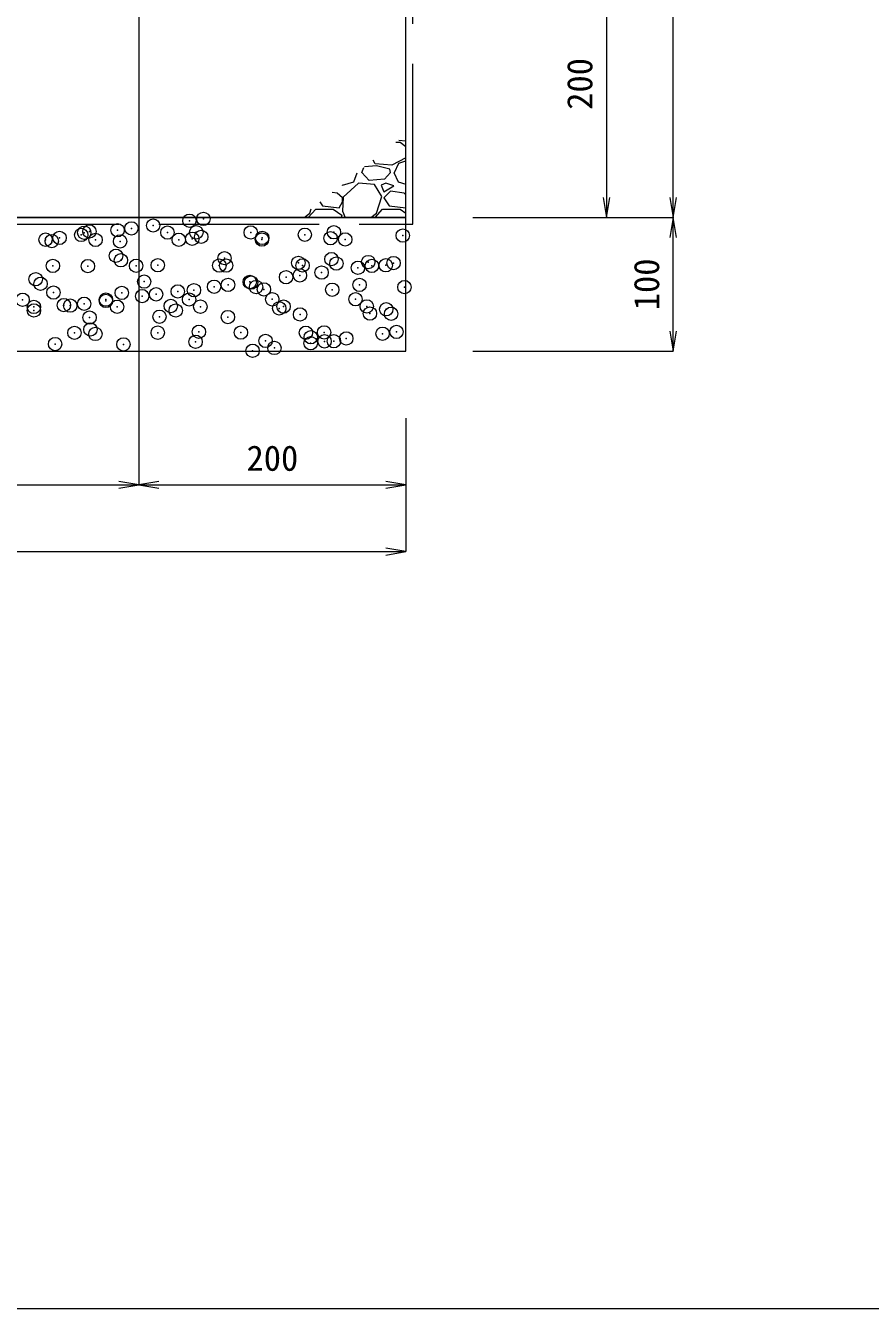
# Model space of a CAD drawing. Units: millimetres at full size, sheet at 1:20. Extents: x 0 to 23340, y -4498 to 8520.
# Drawn here: x 16763 to 17395, y 0 to 960 of the extents above; entities that cross this region are included whole.
import ezdxf
from ezdxf.enums import TextEntityAlignment as Align

# ---------------------------------------------------------------- set-up
doc = ezdxf.new("R2010")
doc.units = ezdxf.units.MM
doc.header["$LTSCALE"] = 20
doc.header["$PDMODE"] = 32
doc.header["$PDSIZE"] = 10
doc.linetypes.add('DASHED', pattern=[7.5, 6, -1.5])
for name, color, linetype, lineweight in [('KIJUN', 5, 'Continuous', 5), ('SUNPO', 3, 'Continuous', 13), ('TITLE', 7, 'Continuous', 13), ('ﾊｯﾁﾝｸﾞ', 7, 'Continuous', 5)]:
    doc.layers.add(name, color=color, linetype=linetype, lineweight=lineweight)
doc.styles.add('ＭＳ ゴシック', font='')
doc.styles.get('ＭＳ ゴシック').set_extended_font_data('MS Gothic')

# ---------------------------------------------------------------- blocks, each defined once
blk = doc.blocks.new('open_arrow')
at = {"color": 0, "linetype": 'Continuous', "lineweight": -2}
blk.add_lwpolyline([(7.5, 1.25), (0, 0), (7.5, -1.25)], dxfattribs=at)

msp = doc.modelspace()

# ---------------------------------------------------------------- linework, layer by layer
at = {"layer": 'KIJUN', "color": 7, "linetype": 'DASHED', "lineweight": 13}
msp.add_lwpolyline([(16317.48, 1721.2), (16112.48, 1721.2), (16112.48, 811.2), (17052.48, 811.2), (17052.48, 1721.2), (16847.48, 1721.2)], dxfattribs=at)
at = {"layer": 'KIJUN', "color": 7, "lineweight": 13}
for points in [[(16847.48, 1716.2), (16847.48, 1036.2), (16827.48, 1016.2), (16337.48, 1016.2), (16317.48, 1036.2), (16317.48, 1716.2), (16117.48, 1716.2), (16117.48, 816.2), (17047.48, 816.2), (17047.48, 1716.2)], [(17047.48, 816.2), (16117.48, 816.2), (16117.48, 716.2), (17047.48, 716.2)]]:
    msp.add_lwpolyline(points, close=True, dxfattribs=at)
at = {"layer": 'SUNPO'}
for p, q in [((17247.48, 816.2), (17247.48, 1916.2)), ((17197.48, 1016.2), (17197.48, 816.2)), ((16847.48, 986.2), (16847.48, 616.2)), ((16847.48, 986.2), (16847.48, 616.2)), ((17097.48, 816.2), (17197.48, 816.2)), ((17097.48, 816.2), (17247.48, 816.2)), ((17097.48, 816.2), (17247.48, 816.2)), ((17247.48, 716.2), (17247.48, 816.2)), ((17097.48, 716.2), (17247.48, 716.2)), ((17047.48, 666.2), (17047.48, 616.2)), ((17047.48, 666.2), (17047.48, 566.2)), ((16317.48, 616.2), (16847.48, 616.2)), ((16847.48, 616.2), (17047.48, 616.2)), ((16117.48, 566.2), (17047.48, 566.2))]:
    msp.add_line(p, q, dxfattribs=at)
at = {"layer": 'TITLE', "color": 2}
msp.add_lwpolyline([(15560, 0), (19450, 0), (19450, 2840), (15560, 2840)], close=True, dxfattribs=at)
at = {"layer": 'TITLE'}
for p in [(16885.41, 813.83), (16895.82, 815.2), (16804.4, 803.16), (16806.68, 804.86), (16810.52, 805.83), (16831.57, 806.74), (16841.98, 808.11), (16858.24, 810.25), (16868.96, 804.97), (16890.55, 805.15), (16894.23, 801.77), (16931.25, 805.09), (16971.76, 803.38), (16993.53, 805.2), (17045.04, 802.71), (16777.73, 799.65), (16782.33, 798.64), (16788.15, 801.02), (16815.11, 799.49), (16833.49, 798.39), (16877.4, 799.6), (16887.51, 800.34), (16939.68, 799.71), (16939.86, 801.01), (16991.02, 800.76), (17001.96, 799.83), (16830.42, 787.59), (16834.11, 784.21), (16911.63, 785.82), (16966.9, 782.25), (16991.66, 785.14), (17019.25, 782.92), (17038.19, 782.16), (16783.19, 780.03), (16809.37, 779.89), (16845.48, 780.15), (16861.72, 780.55), (16907.76, 780.26), (16912.88, 780.31), (16968.09, 772.93), (16970.04, 780.37), (16984.35, 775.07), (16995.35, 781.76), (17011.52, 778.65), (17021.93, 780.02), (17032.32, 780.48), (16770.3, 770.04), (16773.99, 766.66), (16851.51, 768.27), (16903.85, 764.47), (16914.26, 765.84), (16930.52, 767.98), (16931.54, 767.58), (16935.23, 764.2), (16957.68, 771.56), (17012.75, 765.81), (17046.3, 764.17), (16760.55, 754.67), (16783.59, 760.1), (16822.83, 754.78), (16822.84, 753.81), (16834.75, 759.86), (16850.01, 757.39), (16860.42, 758.76), (16876.68, 760.9), (16885.12, 754.89), (16888.77, 761.8), (16941.12, 762.47), (16947.4, 755.01), (16992.28, 762.22), (17009.68, 755.12), (16768.98, 749.29), (16769.01, 746.72), (16791.39, 750.72), (16796.17, 750.3), (16806.59, 751.67), (16831.27, 749.41), (16871.42, 750.03), (16875.1, 746.65), (16893.55, 749.52), (16952.63, 748.26), (16955.83, 749.63), (16968.16, 743.72), (17018.12, 749.75), (17020.51, 744.39), (17032.65, 747.57), (17036.34, 744.2), (16810.63, 741.35), (16862.98, 742.02), (16914.14, 741.77), (16799.35, 729.95), (16811.29, 732.48), (16814.98, 729.1), (16861.63, 730.06), (16892.5, 730.71), (16923.91, 730.18), (16972.53, 730.02), (16976.22, 726.64), (16986.19, 730.29), (17002.79, 725.72), (17029.96, 729.29), (17040.37, 730.66), (16784.85, 721.56), (16836.01, 721.32), (16890.03, 723.27), (16932.7, 716.49), (16942.38, 723.93), (16948.96, 718.63), (16976.12, 722.2), (16986.53, 723.58), (16993.54, 723.69)]:
    msp.add_point(p, dxfattribs=at)
at = {"layer": 'ﾊｯﾁﾝｸﾞ'}
for p, q in [((17042.05, 874.15), (17047.48, 873.5)), ((17039.94, 872.5), (17043, 872.5)), ((17043, 872.5), (17047.48, 869.4)), ((17025.5, 855), (17016.39, 854.04)), ((17024.5, 856.5), (17022.94, 859.17)), ((17037, 855.5), (17024.5, 856.5)), ((17035.5, 852.5), (17025.5, 855)), ((17047.48, 860.99), (17037, 855.5)), ((17039, 850), (17042, 857)), ((17042, 857), (17047.48, 858.71)), ((17008.5, 843), (17010.91, 849.74)), ((17014.5, 850), (17015.86, 853.62)), ((17020, 844), (17014.5, 850)), ((17031.5, 845), (17020, 844)), ((17036, 850), (17031.5, 845)), ((17036, 850), (17035.5, 852.5)), ((17038.5, 850), (17041.5, 843)), ((16996, 834.5), (16992.19, 835.07)), ((16999.36, 840.69), (17000, 840.5)), ((17000, 840.5), (17008.5, 843)), ((17012, 842), (17000.5, 831.5)), ((17024, 841), (17012, 842)), ((17029.5, 832), (17024, 841)), ((17032.5, 842), (17029, 840.5)), ((17029, 840.5), (17031, 835.5)), ((17031, 835.5), (17038.5, 840)), ((17036, 836), (17031, 831)), ((17038.5, 840), (17032.5, 842)), ((17046, 834.5), (17036, 836)), ((17041.5, 843), (17047.48, 841.24)), ((16983.06, 827.91), (16985, 825)), ((17000, 831), (16996, 834.5)), ((16997.5, 823.5), (17000, 828)), ((17000.5, 831.5), (17000, 821)), ((17000, 828), (17000, 831)), ((17025.5, 819.5), (17029.5, 832)), ((17031, 831), (17035, 825)), ((17047.48, 833.2), (17046, 834.5)), ((16971.22, 816.2), (16975.5, 819.5)), ((16974.33, 816.2), (16980, 822.5)), ((16975.5, 819.5), (16976.56, 822.82)), ((16980, 822.5), (16993, 822.5)), ((16985, 825), (16997.5, 823.5)), ((16993, 822.5), (16999.5, 818)), ((16999.5, 818), (16998.98, 816.2)), ((17000, 821), (17002.02, 816.2)), ((17021.22, 816.2), (17025.5, 819.5)), ((17024.33, 816.2), (17030, 822.5)), ((17030, 822.5), (17043, 822.5)), ((17035, 825), (17047.48, 823.5)), ((17043, 822.5), (17047.48, 819.4))]:
    msp.add_line(p, q, dxfattribs=at)

# ---------------------------------------------------------------- block references
at = {"layer": 'SUNPO', "xscale": 2, "yscale": 2}
for p, rotation in [((17197.48, 816.2), 90), ((17247.48, 816.2), 90), ((17247.48, 816.2), 270), ((17247.48, 716.2), 90), ((16847.48, 616.2), 180), ((17047.48, 616.2), 180), ((17047.48, 566.2), 180)]:
    msp.add_blockref('open_arrow', p, dxfattribs=dict(at, rotation=rotation))
msp.add_blockref('open_arrow', (16847.48, 616.2), dxfattribs=at)

# ---------------------------------------------------------------- texts
at = {"layer": 'SUNPO', "style": 'ＭＳ ゴシック'}
for s, p in [('200', (17177.48, 916.2)), ('100', (17227.48, 766.2))]:
    msp.add_text(s, height=18.99, rotation=90, dxfattribs=at).set_placement(p, align=Align.MIDDLE_CENTER)
msp.add_text('200', height=18.99, dxfattribs=at).set_placement((16947.48, 636.2), align=Align.MIDDLE_CENTER)

doc.saveas('drawing.dxf')
